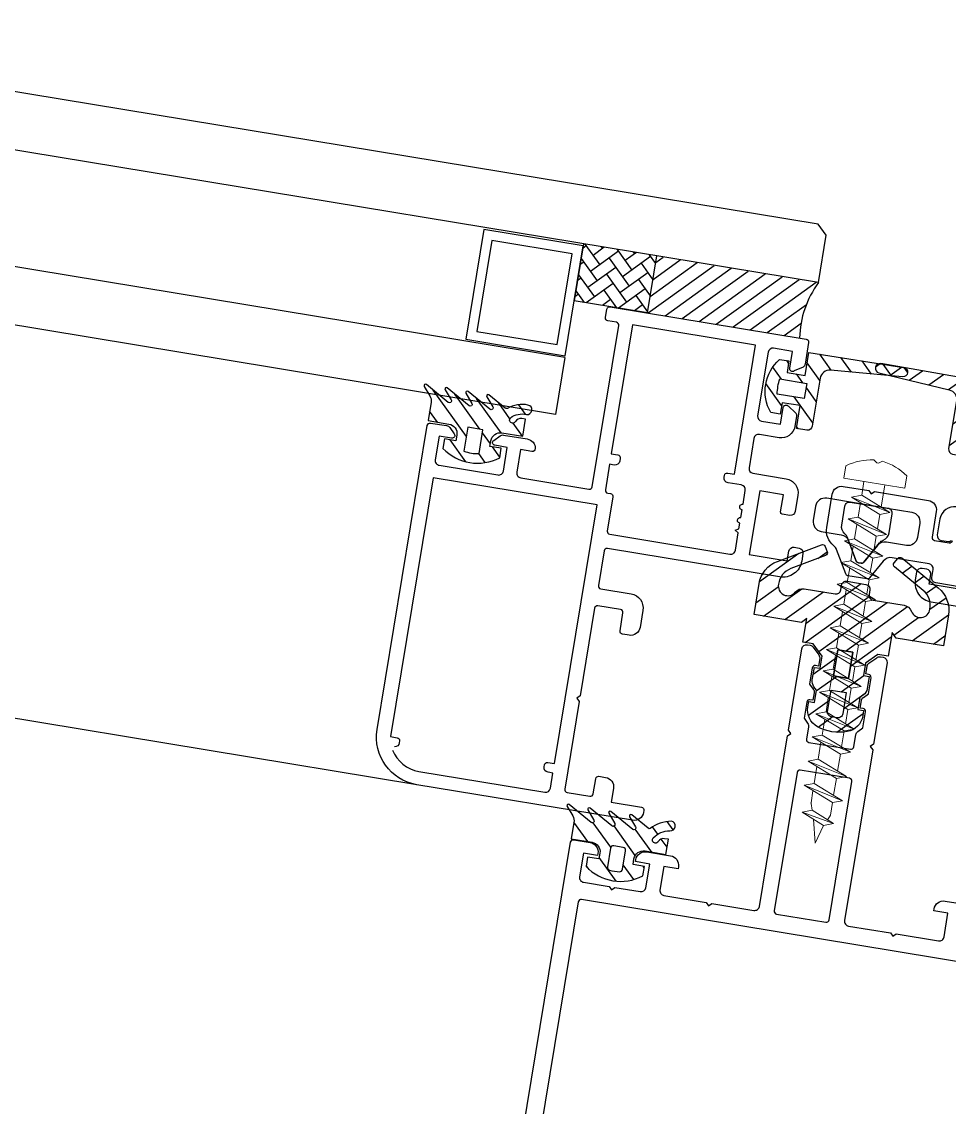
# Model space of a CAD drawing. Header units: millimetres. Extents: x 62878 to 70819, y -67946 to -61850.
# Drawn here: x 66840.58 to 66850.25, y -61939.32 to -61928.02 of the extents above; entities that cross this region are included whole.
import ezdxf

# ---------------------------------------------------------------- set-up
doc = ezdxf.new("R2010")
doc.units = ezdxf.units.MM
doc.linetypes.add('HIDDEN', pattern=[0.375, 0.25, -0.125])
doc.layers.add('BA DÖŞ.-yeni', color=11, linetype='Continuous', lineweight=30)
doc.layers.add('DOGRAMA', color=171, linetype='Continuous', lineweight=0)
pattern_1 = [(215.6353916483434, (66955.9812146888, -61962.69737362897), (0.09249173653843079, -0.1290226382155686), [])]
pattern_2 = [(305.6353916483433, (66738.97886772337, -61926.91057013368), (-0.1290226382155686, -0.09249173653843079), [])]

# ---------------------------------------------------------------- blocks, each defined once
blk = doc.blocks.new('a2we')
at = {"lineweight": 5, "ltscale": 0.5}
for p, q in [((-196.0144480926461, -415.2868589025547), (-196.5925912144022, -417.2488821181558)), ((-196.0144480926461, -415.2868589025547), (-195.4639709594615, -417.7110762494052)), ((-197.5747968978259, -417.6063757508618), (-196.5747276986959, -417.2423803302317)), ((-194.1582851917165, -418.2620245979042), (-197.5747968978259, -417.6063757508618)), ((-195.1583543907882, -418.6260200186506), (-197.5747968978259, -417.6063757508618)), ((-196.8896500078097, -417.895480952812), (-197.0961171580722, -418.3448917148726)), ((-196.5747276986959, -417.2423803302317), (-194.1582851917165, -418.2620245979042)), ((-194.1582851917165, -418.2620245979042), (-195.1583543907882, -418.6260200186506)), ((-197.1143788935161, -419.7428166739272), (-197.1143788935161, -418.4283854465556)), ((-195.1583543907882, -418.6260200186506), (-194.9264251741961, -419.2953524503964)), ((-194.9154016761394, -420.634479622855), (-194.9154016761394, -419.3608343693425)), ((-198.1144480926461, -420.1068120946153), (-197.1143788935161, -419.7428166739268)), ((-194.9154016761721, -421.4039929561312), (-198.1144480926461, -420.1068120946153)), ((-193.9153324771005, -421.0399975355008), (-198.1144480926461, -420.1068120946153)), ((-197.1143788935161, -419.7428166739268), (-193.9153324771005, -421.0399975355008)), ((-197.1143788935161, -419.7428166739268), (-193.9153324771005, -421.0399975355008)), ((-197.1143788935161, -422.2969096404012), (-197.1143788935162, -420.512330007273)), ((-193.9153324771005, -421.0399975355008), (-194.9154016761721, -421.4039929561312)), ((-194.9154016761721, -423.1885725893157), (-194.9154016761721, -421.4039929561312)), ((-198.1144480926461, -422.6609050610894), (-197.1143788935161, -422.2969096404012)), ((-194.9154016761721, -423.9580859226053), (-198.1144480926461, -422.6609050610894)), ((-193.9153324771005, -423.594090501975), (-198.1144480926461, -422.6609050610894)), ((-197.1143788935161, -422.2969096404012), (-193.9153324771005, -423.594090501975)), ((-197.1143788935161, -422.2969096404012), (-193.9153324771005, -423.594090501975)), ((-197.1143788935161, -424.8510026068752), (-197.1143788935162, -423.0664229737469)), ((-193.9153324771005, -423.594090501975), (-194.9154016761721, -423.9580859226053)), ((-194.9154016761721, -425.7426655557898), (-194.9154016761721, -423.9580859226053)), ((-198.1144480926461, -425.2149980275636), (-197.1143788935161, -424.8510026068752)), ((-197.1143788935161, -424.8510026068752), (-193.9153324771005, -426.1481834684492)), ((-197.1143788935161, -424.8510026068752), (-193.9153324771005, -426.1481834684492)), ((-194.9154016761721, -426.5121788890793), (-198.1144480926461, -425.2149980275636)), ((-193.9153324771005, -426.1481834684492), (-198.1144480926461, -425.2149980275636)), ((-197.1143788935161, -427.3050955733496), (-197.1143788935162, -425.6205159402211)), ((-193.9153324771005, -426.1481834684492), (-194.9154016761721, -426.5121788890793)), ((-198.1144480926461, -427.669090994038), (-197.1143788935161, -427.3050955733496)), ((-197.1143788935161, -427.3050955733496), (-193.9153324771005, -428.6022764349236)), ((-197.1143788935161, -427.3050955733496), (-193.9153324771005, -428.6022764349236)), ((-194.9154016761721, -428.1967585222638), (-194.9154016761721, -426.5121788890793)), ((-194.9154016761721, -428.9662718555534), (-198.1144480926461, -427.669090994038)), ((-193.9153324771005, -428.6022764349236), (-198.1144480926461, -427.669090994038)), ((-197.1143788935161, -429.5591885398237), (-197.1143788935161, -428.0237477951896)), ((-198.1144480926461, -429.9231839605702), (-197.1143788935161, -429.5591885398237)), ((-197.1143788935161, -429.5591885398237), (-193.9153324771005, -430.8563694013976)), ((-197.1143788935161, -429.5591885398237), (-193.9153324771005, -430.8563694013976)), ((-193.9153324771005, -428.6022764349236), (-194.9154016761721, -428.9662718555534)), ((-194.9154016761721, -430.450851488738), (-194.9154016761721, -428.9662718555534)), ((-194.9154016761721, -431.2203648220857), (-198.1144480926461, -429.9231839605702)), ((-193.9153324771005, -430.8563694013976), (-198.1144480926461, -429.9231839605702)), ((-197.1143788935161, -431.8132815063559), (-197.1143788935161, -430.2778407616635)), ((-198.1144480926461, -432.177276926986), (-197.1143788935161, -431.8132815063559)), ((-197.1143788935161, -431.8132815063559), (-193.9153324771005, -433.1104623678716)), ((-197.1143788935161, -431.8132815063559), (-193.9153324771005, -433.1104623678716)), ((-193.9153324771005, -430.8563694013976), (-194.9154016761721, -431.2203648220857)), ((-194.9154016761721, -432.7049444552304), (-194.9154016761721, -431.2203648220857)), ((-194.9154016761721, -433.4744577885599), (-198.1144480926461, -432.177276926986)), ((-193.9153324771005, -433.1104623678716), (-198.1144480926461, -432.177276926986)), ((-197.1143788935161, -434.0673744728301), (-197.1143788935161, -432.5319337281958)), ((-198.1144480926461, -434.4313698935184), (-197.1143788935161, -434.0673744728301)), ((-197.1143788935161, -434.0673744728301), (-193.9153324771005, -435.364555334404)), ((-197.1143788935161, -434.0673744728301), (-193.9153324771005, -435.364555334404)), ((-193.9153324771005, -433.1104623678716), (-194.9154016761721, -433.4744577885599)), ((-194.9154016761721, -434.9590374217446), (-194.9154016761721, -433.4744577885599)), ((-194.9154016761721, -435.7285507550341), (-198.1144480926461, -434.4313698935184)), ((-193.9153324771005, -435.364555334404), (-198.1144480926461, -434.4313698935184)), ((-197.1143788935161, -436.3642339800811), (-197.1143788935161, -434.7860266946118)), ((-198.1144480926461, -436.7282294008277), (-197.1143788935161, -436.3642339800811)), ((-197.1143788935161, -436.3642339800811), (-193.9153324771005, -437.6614148416551)), ((-197.1143788935161, -436.3642339800811), (-193.9153324771005, -437.6614148416551)), ((-193.9153324771005, -435.364555334404), (-194.9154016761721, -435.7285507550341)), ((-194.9154016761721, -437.2558969289955), (-194.9154016761721, -435.7285507550341)), ((-194.9154016761721, -438.0254102623434), (-198.1144480926461, -436.7282294008277)), ((-193.9153324771005, -437.6614148416551), (-198.1144480926461, -436.7282294008277)), ((-197.1143788935161, -438.6610934873901), (-197.1143788935161, -437.1337473134849)), ((-198.1144480926461, -439.0250889080787), (-197.1143788935161, -438.6610934873901)), ((-197.1143788935161, -438.6610934873901), (-193.9153324771005, -439.9582743489061)), ((-197.1143788935161, -438.6610934873901), (-193.9153324771005, -439.9582743489061)), ((-193.9153324771005, -437.6614148416551), (-194.9154016761721, -438.0254102623434)), ((-194.9154016761721, -439.5527564362646), (-194.9154016761721, -438.0254102623434)), ((-194.9154016761721, -440.3222697695944), (-198.1144480926461, -439.0250889080787)), ((-193.9153324771005, -439.9582743489061), (-198.1144480926461, -439.0250889080787)), ((-197.1143788935161, -440.9579529946993), (-197.1143788935161, -439.430606820736)), ((-193.9153324771005, -439.9582743489061), (-194.9154016761721, -440.3222697695944)), ((-194.9154016761721, -441.849615943574), (-194.9154016761721, -440.3222697695944)), ((-198.1144480926461, -441.3219484153295), (-197.1143788935161, -440.9579529946993)), ((-194.9154016761721, -442.6191292769035), (-198.1144480926461, -441.3219484153295)), ((-193.9153324771005, -442.2551338562151), (-198.1144480926461, -441.3219484153295)), ((-197.1143788935161, -440.9579529946993), (-193.9153324771005, -442.2551338562151)), ((-197.1143788935161, -443.2537258831643), (-197.1143788935161, -441.7274663280053)), ((-193.9153324771005, -442.2551338562151), (-194.9154016761721, -442.6191292769035)), ((-194.9154016761721, -444.1453888320787), (-194.9154016761721, -442.6191292769035)), ((-198.1144480926461, -443.6177213039109), (-197.1143788935161, -443.2537258831643)), ((-194.9154016761721, -444.9149021654266), (-198.1144480926461, -443.6177213039109)), ((-193.9153324771005, -444.5509067447383), (-198.1144480926461, -443.6177213039109)), ((-197.1143788935161, -443.2537258831643), (-193.9153324771005, -444.5509067447383)), ((-197.1143788935161, -445.5538642814245), (-197.1143788935161, -444.0232392165685)), ((-193.9153324771005, -444.5509067447383), (-194.9154016761721, -444.9149021654266)), ((-194.9154016761721, -446.4455272302989), (-194.9154016761721, -444.9149021654266)), ((-198.1144480926461, -445.9178597020545), (-197.1143788935161, -445.5538642814245)), ((-193.9153324771005, -446.8510451429402), (-198.1144480926461, -445.9178597020545)), ((-194.9154016761721, -447.2150405636282), (-198.1144480926461, -445.9178597020545)), ((-197.1143788935161, -445.5538642814245), (-193.9153324771005, -446.8510451429402)), ((-197.1143788935161, -445.5538642814245), (-193.9153324771005, -446.8510451429402)), ((-197.1143788935161, -447.8540026795677), (-197.1143788935161, -446.3233776147298)), ((-193.9153324771005, -446.8510451429402), (-194.9154016761721, -447.2150405636282)), ((-194.9154016761721, -448.7456656284821), (-194.9154016761721, -447.2150405636282)), ((-197.1143788935161, -447.8540026795677), (-198.1144480926461, -448.2179981003141)), ((-194.9154016761721, -449.5151789618299), (-198.1144480926461, -448.2179981003141)), ((-198.1144480926461, -448.2179981003141), (-193.9153324771005, -449.1511835411412)), ((-193.9153324771005, -449.1511835411412), (-197.1143788935161, -447.8540026795677)), ((-197.1143788935161, -450.1541410778275), (-197.1143788935161, -448.6235160129718)), ((-193.9153324770423, -449.1511835411412), (-194.9154016761721, -449.5151789618299)), ((-194.9154016761723, -451.0458040266858), (-194.9154016761721, -449.5151789618299)), ((-198.1144480926461, -450.5181364984577), (-197.1143788935161, -450.1541410778275)), ((-194.9154016761721, -451.8153173600317), (-198.1144480926461, -450.5181364984577)), ((-193.9153324770423, -451.4513219393434), (-198.1144480926461, -450.5181364984577)), ((-197.1143788935161, -450.1541410778275), (-193.9153324770423, -451.4513219393434)), ((-197.1143788935161, -453.2868589025547), (-197.1143788935162, -450.9236544111328)), ((-193.9153324770423, -451.4513219393434), (-194.9154016761721, -451.8153173600317)), ((-194.9154016761721, -453.2868589025547), (-194.9154016761721, -451.8153173600317)), ((-192.7980524524961, -453.2868589025547), (-199.230843732796, -453.2868589025547)), ((-199.230843732796, -454.5827171301502), (-199.230843732796, -453.2868589025547)), ((-192.7980524524961, -454.5827171301502), (-192.7980524524961, -453.2868589025547))]:
    blk.add_line(p, q, dxfattribs=at)
blk.add_lwpolyline([(-196.4690204826777, -455.6637351848848), (-196.1125089353335, -455.3998333582319), (-195.9163872499585, -455.3998333582319), (-195.5598757026143, -455.6637351848848)], dxfattribs=at)
for centre, radius, start, end in [((-196.9143788935627, -418.4283854465556), 0.2, 155.3251238657465, 180), ((-195.115401676151, -419.3608343693425), 0.2, 0, 19.11162363728389), ((-195.6603624057317, -449.5292358589606), 6.187568978619671, 234.757305859688, 262.4904896380407), ((-196.3685337795604, -449.5292358589606), 6.187568978619673, 277.5095103619591, 305.2426941403116)]:
    blk.add_arc(centre, radius, start, end, dxfattribs=at)

msp = doc.modelspace()

# ---------------------------------------------------------------- hatches: boundary and pattern name
at = {"layer": 'DOGRAMA', "lineweight": -2}
h = msp.add_hatch(dxfattribs=at)
h.set_pattern_fill('AR-HBONE', color=256, scale=0.03, angle=679.5516175283433, style=0)
h.set_pattern_definition([(305.6353916483433, (66836.44363372462, -61965.59266324552), (-0.02761390992917502, -0.1674439368219208), [0.3599999999999999, -0.12]), (215.6353916483434, (66836.51354873803, -61965.69019216891), (-0.02761390992917502, -0.1674439368219208), [0.3599999999999998, -0.12])])
h.paths.add_polyline_path([(66846.59029009793, -61930.96329569063), (66846.34362188293, -61930.92261655949), (66846.44125179775, -61930.33061284348), (66847.20442138286, -61930.45647046833), (66847.10679146802, -61931.04847418428)])
h = msp.add_hatch(dxfattribs=at)
h.set_pattern_fill('ANSI31', color=256, scale=0.03999999999999999, angle=679.5516175283433, style=0)
h.set_pattern_definition([(215.6353916483434, (66976.010673746, -61966.00051908073), (0.07399338923074462, -0.1032181105724549), [])])
h.paths.add_polyline_path([(66847.38410309036, -61931.06633540674, -0.4142135623420975), (66847.40676188958, -61931.0979436148), (66848.69190328967, -61931.30988188824, -0.1532309010706403), (66848.88820049046, -61930.73414982478), (66847.47725830076, -61930.50146519445)])
h.paths.add_polyline_path([(66847.10679146802, -61931.04847418428), (66847.35249488227, -61931.08899420596, -0.4142135623575963), (66847.38410309036, -61931.06633540674), (66847.47725830076, -61930.50146519445), (66847.20442138286, -61930.45647046833)])
h = msp.add_hatch(dxfattribs=at)
h.set_pattern_fill('ANSI31', color=256, scale=0.05, angle=679.5516175283433, style=0)
h.set_pattern_definition(pattern_2)
edge = h.paths.add_edge_path(flags=16)
edge.add_arc((66849.12606126786, -61931.92370710024), 0.6682513992844868, 163.7597124313742, 177.5110708617764, ccw=False)
edge.add_line((66848.48447492006, -61931.73681972518), (66848.76586819993, -61931.78322551826))
edge.add_line((66848.76586819993, -61931.78322551826), (66848.73983355594, -61931.94109317583))
edge.add_line((66848.73983355594, -61931.94109317583), (66848.4584402761, -61931.89468738278))
edge = h.paths.add_edge_path()
edge.add_line((66848.76669809682, -61932.269845813), (66848.65816408224, -61932.2519469953))
edge.add_line((66848.65816408224, -61932.2519469953), (66848.69721604814, -61932.01514550889))
edge.add_line((66848.69721604814, -61932.01514550889), (66848.50974820473, -61931.98422936919))
edge.add_line((66848.50974820473, -61931.98422936919), (66848.49022222181, -61932.10263011236))
edge.add_line((66848.49022222181, -61932.10263011236), (66848.39155493584, -61932.08635845991))
edge.add_arc((66848.77455768084, -61931.86573911057), 0.4419999999802172, 131.3277435333191, 209.943039766555, ccw=False)
edge.add_line((66848.48267618965, -61931.53382165835), (66848.58134347564, -61931.55009331084))
edge.add_line((66848.58134347564, -61931.55009331084), (66848.56181749271, -61931.66849405403))
edge.add_line((66848.56181749271, -61931.66849405403), (66848.74928533612, -61931.6994101937))
edge.add_line((66848.74928533612, -61931.6994101937), (66848.78833730206, -61931.46260870733))
edge.add_line((66848.78833730206, -61931.46260870733), (66849.77593033647, -61931.61634783332))
edge.add_arc((66849.76779451025, -61931.6656814763), 0.04999999998664997, -92.65477154102132, 80.63539165834919, ccw=False)
edge.add_line((66849.7654786139, -61931.71562781374), (66849.0152659693, -61931.64612178196))
edge.add_arc((66849.00517791414, -61931.74561163646), 0.1000000000300632, 84.2101212040043, 170.6353916377397)
edge.add_line((66848.90651062812, -61931.72933998397), (66848.82416756608, -61932.22864799625))
edge.add_arc((66848.77483392307, -61932.22051217), 0.05000000001292262, 260.6353916295132, 350.6353916295132, ccw=False)
h = msp.add_hatch(dxfattribs=at)
h.set_pattern_fill('ANSI31', color=256, scale=0.05, angle=679.5516175283433, style=0)
h.set_pattern_definition(pattern_1)
edge = h.paths.add_edge_path(flags=16)
edge.add_arc((66850.05698435009, -61932.07722968613), 0.6682513991296954, 343.7597124502437, 357.5110708805554)
edge.add_line((66850.7246053417, -61932.10624940337), (66850.44321206186, -61932.05984361026))
edge.add_line((66850.44321206186, -61932.05984361026), (66850.41717741793, -61932.21771126788))
edge.add_line((66850.41717741793, -61932.21771126788), (66850.6985706978, -61932.26411706094))
edge = h.paths.add_edge_path()
edge.add_line((66850.2861743012, -61932.52042926107), (66850.3947083158, -61932.53832807878))
edge.add_line((66850.3947083158, -61932.53832807878), (66850.43376028171, -61932.30152659239))
edge.add_line((66850.43376028171, -61932.30152659239), (66850.62122812514, -61932.33244273212))
edge.add_line((66850.62122812514, -61932.33244273212), (66850.60170214213, -61932.45084347528))
edge.add_line((66850.60170214213, -61932.45084347528), (66850.70036942812, -61932.46711512776))
edge.add_arc((66850.40848793693, -61932.13519767551), 0.4420000000017804, 311.3277435314506, 389.9430397638546)
edge.add_line((66850.79149068196, -61931.91457832618), (66850.692823396, -61931.89830667371))
edge.add_line((66850.692823396, -61931.89830667371), (66850.67329741304, -61932.01670741689))
edge.add_line((66850.67329741304, -61932.01670741689), (66850.48582956959, -61931.98579127721))
edge.add_line((66850.48582956959, -61931.98579127721), (66850.52488153556, -61931.74898979084))
edge.add_line((66850.52488153556, -61931.74898979084), (66849.54021983384, -61931.57747578625))
edge.add_arc((66849.53208400762, -61931.62680942925), 0.05000000000100795, 80.63539166106258, 253.925554840868)
edge.add_line((66849.51823970248, -61931.67485456653), (66850.25104419157, -61931.84991935846))
edge.add_arc((66850.22865226044, -61931.94738012711), 0.1000000000279037, -9.364608354033805, 77.06066208093108, ccw=False)
edge.add_line((66850.32731954646, -61931.96365177959), (66850.24497648442, -61932.46295979184))
edge.add_arc((66850.29431012743, -61932.47109561806), 0.05000000000818695, 170.6353916624193, 260.6353916624192)
h = msp.add_hatch(dxfattribs=at)
h.set_pattern_fill('ANSI31', color=256, scale=0.05, angle=679.5516175283433, style=0)
h.set_pattern_definition(pattern_2)
edge = h.paths.add_edge_path(flags=16)
edge.add_arc((66845.33624345188, -61932.11458497206), 0.3999999999895654, 249.098432611688, 272.1723506773781)
edge.add_line((66845.35140568732, -61932.51429750201), (66845.39239696719, -61932.2657364944))
edge.add_line((66845.39239696719, -61932.2657364944), (66845.23452930959, -61932.23970185046))
edge.add_line((66845.23452930959, -61932.23970185046), (66845.19353802974, -61932.48826285805))
edge = h.paths.add_edge_path()
edge.add_arc((66845.33624345186, -61932.11458497205), 0.5000000000022307, 223.7654940022258, 297.505289294243)
edge.add_line((66845.56715869997, -61932.55806907345), (66845.58343035245, -61932.45940178743))
edge.add_line((66845.58343035245, -61932.45940178743), (66845.46502960924, -61932.43987580447))
edge.add_line((66845.46502960924, -61932.43987580447), (66845.47479260073, -61932.3806754329))
edge.add_arc((66845.57345988673, -61932.39694708536), 0.1000000000043837, 80.63539165283612, 170.6353916528361, ccw=False)
edge.add_line((66845.58973153919, -61932.29827979936), (66845.80679956834, -61932.33407743477))
edge.add_line((66845.80679956834, -61932.33407743477), (66845.83608854283, -61932.15647632001))
edge.add_line((66845.83608854283, -61932.15647632001), (66845.79713529578, -61932.15005237014))
edge.add_arc((66845.78655872168, -61932.21418610604), 0.06499999999937833, 80.63539165168146, 149.0447271664119)
edge.add_arc((66845.7027832848, -61932.16393771252), 0.03268943073189027, 135.2051125155727, 329.04472715932246, ccw=False)
edge.add_arc((66845.79825389897, -61932.30097470377), 0.1992591643068443, 76.28570601529441, 126.5516131746808, ccw=False)
edge.add_arc((66845.85232719437, -61932.05783725127), 0.05002797726966162, 262.1499967446106, 439.6632330183924)
edge.add_arc((66845.8034599004, -61932.32675026676), 0.3233450411830518, 79.6947443837886, 119.0210545385742)
edge.add_arc((66845.63689258242, -61932.02651511577), 0.02000000000313658, 230.6353916204589, 299.0210545041133, ccw=False)
edge.add_line((66845.62420752093, -61932.04197762576), (66845.45409027676, -61931.90241763832))
edge.add_arc((66845.44457648066, -61931.91401452081), 0.01499999998739131, 50.63539164139846, 210.6353916526606)
edge.add_line((66845.43167006926, -61931.9216581158), (66845.4944105418, -61932.02759705573))
edge.add_arc((66845.47720199326, -61932.03778851571), 0.01999999998744671, -129.36460837954098, 30.635391651557825, ccw=False)
edge.add_line((66845.46451693177, -61932.0532510257), (66845.23702224751, -61931.86662000288))
edge.add_arc((66845.22750845144, -61931.87821688536), 0.01499999996330689, 50.63539170971838, 210.6353917332221)
edge.add_line((66845.21460204007, -61931.88586048035), (66845.27734251259, -61931.99179942027))
edge.add_arc((66845.26013396405, -61932.00199088027), 0.01999999999486197, -129.36460832087, 30.635391687427386, ccw=False)
edge.add_line((66845.24744890258, -61932.01745339028), (66845.01995421837, -61931.83082236744))
edge.add_arc((66845.01044042225, -61931.84241924992), 0.01499999999662091, 50.63539159842487, 210.6353916526606)
edge.add_line((66844.99753401085, -61931.85006284491), (66845.0602744834, -61931.95600178483))
edge.add_arc((66845.04306593485, -61931.96619324482), 0.02000000000367521, -129.36460836632068, 30.635391648249424, ccw=False)
edge.add_line((66845.03038087336, -61931.98165575482), (66844.8028861892, -61931.795024732))
edge.add_arc((66844.79337239306, -61931.8066216145), 0.01500000002272619, 50.635391608333, 210.6353916199252)
edge.add_line((66844.78046598163, -61931.8142652095), (66844.83900456867, -61931.91310915504))
edge.add_arc((66844.75296182591, -61931.96406645501), 0.1000000000058552, -9.36460834716388, 30.635391652498072, ccw=False)
edge.add_line((66844.85162911192, -61931.98033810747), (66844.8201267084, -61932.17136091007))
edge.add_line((66844.8201267084, -61932.17136091007), (66845.03719473761, -61932.20715854551))
edge.add_arc((66845.02092308513, -61932.3058258315), 0.0999999999923936, -9.364608356747112, 80.63539164325289, ccw=False)
edge.add_line((66845.11959037112, -61932.32209748398), (66845.10982737964, -61932.38129785557))
edge.add_line((66845.10982737964, -61932.38129785557), (66844.99142663642, -61932.3617718726))
edge.add_line((66844.99142663642, -61932.3617718726), (66844.97515498399, -61932.46043915862))
h = msp.add_hatch(dxfattribs=at)
h.set_pattern_fill('ANSI31', color=256, scale=0.05, angle=679.5516175283433, style=0)
h.set_pattern_definition(pattern_1)
edge = h.paths.add_edge_path(flags=16)
edge.add_arc((66849.09148070673, -61935.21697004799), 0.04999999999974856, 260.63539161170354, 350.63539161857335, ccw=False)
edge.add_line((66849.08334488046, -61935.26630369099), (66849.0241445089, -61935.2565406995))
edge.add_arc((66849.03228033512, -61935.2072070565), 0.04999999999146112, 170.6353916569926, 260.635391676159, ccw=False)
edge.add_line((66848.98294669214, -61935.19907123028), (66849.01955791019, -61934.97706983679))
edge.add_line((66849.01955791019, -61934.97706983679), (66849.17742556785, -61935.00310448074))
edge.add_line((66849.17742556785, -61935.00310448074), (66849.14081434972, -61935.22510587425))
h.paths.add_polyline_path([(66849.20183304645, -61934.85510355174), (66849.04396538888, -61934.8290689078), (66849.08871243318, -61934.55773387133), (66849.24658009078, -61934.58376851525)], flags=16)
edge = h.paths.add_edge_path()
edge.add_arc((66848.97530845765, -61935.18393102649), 0.2000000000049965, 170.6353916569494, 241.20161053880122, ccw=False)
edge.add_line((66848.77797388565, -61935.15138772158), (66848.78713554828, -61935.09583365989))
edge.add_line((66848.78713554828, -61935.09583365989), (66848.84633591986, -61935.10559665138))
edge.add_line((66848.84633591986, -61935.10559665138), (66848.86720989068, -61934.97902204258))
edge.add_line((66848.86720989068, -61934.97902204258), (66848.84190563287, -61934.94372351516))
edge.add_arc((66848.92317973569, -61934.88546100393), 0.1000000000199344, 170.6353916541927, 215.6353916570384, ccw=False)
edge.add_line((66848.82451244968, -61934.86918935146), (66848.84571349717, -61934.74063143031))
edge.add_line((66848.84571349717, -61934.74063143031), (66848.90491386878, -61934.75039442178))
edge.add_line((66848.90491386878, -61934.75039442178), (66848.92578783957, -61934.62381981299))
edge.add_line((66848.92578783957, -61934.62381981299), (66848.83373895711, -61934.49541494026))
edge.add_line((66848.83373895711, -61934.49541494026), (66848.72689780549, -61934.47779529996))
edge.add_line((66848.72689780549, -61934.47779529996), (66848.76757693669, -61934.23112708499))
edge.add_line((66848.76757693669, -61934.23112708499), (66848.71010746749, -61934.27232490174))
edge.add_line((66848.71010746749, -61934.27232490174), (66848.21677103746, -61934.19096663936))
edge.add_line((66848.21677103746, -61934.19096663936), (66848.26994555531, -61933.86852948273))
edge.add_arc((66848.56594741327, -61933.91734444017), 0.2999999999783647, 110.6353916420085, 170.6353916418818, ccw=False)
edge.add_line((66848.46022147752, -61933.6365918329), (66848.91998392573, -61933.46345429536))
edge.add_arc((66848.93055651932, -61933.49152955607), 0.02999999998846927, 20.635391680227713, 110.6353916721205, ccw=False)
edge.add_line((66848.95863178004, -61933.48095696248), (66848.97977696717, -61933.53710748395))
edge.add_arc((66848.95170170645, -61933.54768007755), 0.0300000000004068, -69.36460830676782, 20.63539169323218, ccw=False)
edge.add_line((66848.96227430005, -61933.57575533827), (66848.59976740784, -61933.71226833729))
edge.add_arc((66848.67025136505, -61933.89943674218), 0.2000000000331666, 110.6353916513401, 172.5549889947349)
edge.add_arc((66848.56972326335, -61933.89444861679), 0.09999999999162107, 167.9205440573516, 320.6353916488871)
edge.add_arc((66848.72434836328, -61934.02129923158), 0.1000000000043069, 80.63539165283612, 140.6353916541753, ccw=False)
edge.add_line((66848.74062001574, -61933.92263194558), (66849.06305969332, -61933.97580687913))
edge.add_arc((66849.07119551954, -61933.92647323612), 0.05000000000818695, 260.6353916624192, 350.6353916624192)
edge.add_line((66849.12052916255, -61933.93460906234), (66849.12866256999, -61933.88529008647))
edge.add_arc((66849.177996213, -61933.89342591269), 0.05000000000700303, 80.63539167751571, 170.6353916706458, ccw=False)
edge.add_line((66849.1861320392, -61933.84409226969), (66849.38346661121, -61933.87663557465))
edge.add_arc((66849.37533078498, -61933.92596921766), 0.05000000000818695, -9.364608337580819, 80.63539166241918, ccw=False)
edge.add_line((66849.42466442799, -61933.93410504388), (66849.41653102057, -61933.98342401978))
edge.add_arc((66849.46586466358, -61933.99155984601), 0.05000000000818695, 170.6353916624193, 260.6353916432529)
edge.add_line((66849.45772883734, -61934.040893489), (66849.78016851493, -61934.09406842256))
edge.add_arc((66849.76389686245, -61934.19273570856), 0.0999999999995726, 20.635391641839817, 80.6353916439312, ccw=False)
edge.add_arc((66849.95106526732, -61934.12225175137), 0.1000000000038054, 200.6353916496424, 353.3502392461066)
edge.add_arc((66849.854258797, -61934.0946965718), 0.1999999999900734, 348.7157943020067, 410.6353916456641)
edge.add_line((66849.9811094118, -61933.94007147189), (66849.6816322406, -61933.69438779373))
edge.add_arc((66849.70065983282, -61933.67119402872), 0.03000000001776359, 140.6353916727934, 230.6353916727934, ccw=False)
edge.add_line((66849.6774660678, -61933.6521664365), (66849.71552125225, -61933.60577890657))
edge.add_arc((66849.73871501723, -61933.62480649876), 0.02999999997680348, 50.6353916805125, 140.6353916805125, ccw=False)
edge.add_line((66849.75774260942, -61933.60161273378), (66850.13756533942, -61933.9132099249))
edge.add_arc((66849.94728941722, -61934.14514757476), 0.2999999999883989, -9.364608353552683, 50.635391646738526, ccw=False)
edge.add_line((66850.2432912752, -61934.19396253218), (66850.19011675741, -61934.5163996888))
edge.add_line((66850.19011675741, -61934.5163996888), (66849.69678032747, -61934.43504142646))
edge.add_line((66849.69678032747, -61934.43504142646), (66849.65558251065, -61934.37757195723))
edge.add_line((66849.65558251065, -61934.37757195723), (66849.6149033795, -61934.62424017221))
edge.add_line((66849.6149033795, -61934.62424017221), (66849.50806222789, -61934.60662053192))
edge.add_line((66849.50806222789, -61934.60662053192), (66849.37965735511, -61934.69866941436))
edge.add_line((66849.37965735511, -61934.69866941436), (66849.35878338435, -61934.82524402316))
edge.add_line((66849.35878338435, -61934.82524402316), (66849.41798375596, -61934.83500701464))
edge.add_line((66849.41798375596, -61934.83500701464), (66849.39678270847, -61934.9635649358))
edge.add_arc((66849.29811542245, -61934.94729328335), 0.1000000000163739, 305.63539165703844, 350.63539166241924, ccw=False)
edge.add_line((66849.35637793368, -61935.02856738617), (66849.32107940625, -61935.05387164395))
edge.add_line((66849.32107940625, -61935.05387164395), (66849.30020543549, -61935.18044625274))
edge.add_line((66849.30020543549, -61935.18044625274), (66849.35940580702, -61935.19020924422))
edge.add_line((66849.35940580702, -61935.19020924422), (66849.35024414444, -61935.24576330589))
edge.add_arc((66849.15290957245, -61935.21322000096), 0.1999999999955934, 280.0691727639939, 350.6353916501011, ccw=False)
edge.add_arc((66849.10561616348, -61934.94688640666), 0.470499999980035, 241.201610528392, 280.0691727625541, ccw=False)
h = msp.add_hatch(dxfattribs=at)
h.set_pattern_fill('ANSI31', color=256, scale=0.05, angle=679.5516175283433, style=0)
h.set_pattern_definition([(305.6353916483345, (66738.97886772337, -61926.91057013368), (-0.1290226382155827, -0.09249173653841111), [])])
edge = h.paths.add_edge_path()
edge.add_arc((66846.24093077503, -61936.33892280533), 0.09999999999613025, -9.364608373200213, 30.63539162672771, ccw=False)
edge.add_line((66846.33959806102, -61936.35519445784), (66846.31143541331, -61936.52596580521))
edge.add_line((66846.31143541331, -61936.52596580521), (66846.52850344253, -61936.56176344064))
edge.add_arc((66846.51223179007, -61936.66043072664), 0.1000000000043837, -9.36460834716388, 80.63539165283612, ccw=False)
edge.add_line((66846.61089907607, -61936.6767023791), (66846.60113608459, -61936.73590275069))
edge.add_line((66846.60113608459, -61936.73590275069), (66846.48273534136, -61936.71637676773))
edge.add_line((66846.48273534136, -61936.71637676773), (66846.4664636889, -61936.81504405371))
edge.add_arc((66846.8275521568, -61936.46918986715), 0.500000000007707, 223.7654940004703, 297.5052892923788)
edge.add_line((66847.05846740489, -61936.91267396856), (66847.07473905734, -61936.81400668257))
edge.add_line((66847.07473905734, -61936.81400668257), (66846.95633831414, -61936.79448069959))
edge.add_line((66846.95633831414, -61936.79448069959), (66846.96610130565, -61936.73528032799))
edge.add_arc((66847.0647685916, -61936.75155198044), 0.09999999995775805, 80.63539165767088, 170.6353916611058, ccw=False)
edge.add_line((66847.08104024405, -61936.65288469447), (66847.29810827324, -61936.68868232991))
edge.add_line((66847.29810827324, -61936.68868232991), (66847.3240574919, -61936.53133267038))
edge.add_line((66847.3240574919, -61936.53133267038), (66847.2851042449, -61936.5249087205))
edge.add_arc((66847.27452767074, -61936.58904245643), 0.06500000004474463, 80.63539160627472, 149.0447271235091)
edge.add_arc((66847.19075223386, -61936.53879406286), 0.03268943071566847, 135.2051125247516, 329.0447271571396, ccw=False)
edge.add_arc((66847.34143904643, -61936.68466325031), 0.2424115900464001, 90.32608587204089, 135.8328582798163, ccw=False)
edge.add_arc((66847.34689225312, -61936.39269642003), 0.05002797726841636, 262.1499966939433, 439.6632329841063)
edge.add_arc((66847.35900879512, -61936.71524837332), 0.3717812402083547, 90.4838920709168, 127.1354125605198)
edge.add_arc((66847.12486153144, -61936.40137146616), 0.01999999997202177, 230.6353917171495, 299.0210546012398, ccw=False)
edge.add_line((66847.11217647, -61936.41683397615), (66846.94205922587, -61936.27727398867))
edge.add_arc((66846.93254542977, -61936.28887087115), 0.01499999998739131, 50.63539164139846, 210.6353916809848)
edge.add_line((66846.91963901838, -61936.29651446614), (66846.9823794909, -61936.40245340607))
edge.add_arc((66846.96517094233, -61936.41264486606), 0.02000000001248844, -129.36460837954098, 30.635391609071405, ccw=False)
edge.add_line((66846.95248588084, -61936.42810737605), (66846.72499119674, -61936.24147635321))
edge.add_arc((66846.7154774006, -61936.25307323571), 0.01500000001710096, 50.63539159070577, 210.6353915960121)
edge.add_line((66846.70257098918, -61936.2607168307), (66846.76531146168, -61936.36665577063))
edge.add_arc((66846.74810291314, -61936.37684723063), 0.01999999999115434, -129.36460836632068, 30.635391669492606, ccw=False)
edge.add_line((66846.73541785165, -61936.39230974062), (66846.50792316749, -61936.20567871777))
edge.add_arc((66846.49840937139, -61936.21727560027), 0.01499999999864177, 50.63539167665292, 210.635391728811)
edge.add_line((66846.48550296, -61936.22491919527), (66846.54824343254, -61936.3308581352))
edge.add_arc((66846.53103488398, -61936.34104959519), 0.01999999999996757, -129.36460837954098, 30.635391630314587, ccw=False)
edge.add_line((66846.5183498225, -61936.35651210518), (66846.29085513832, -61936.16988108236))
edge.add_arc((66846.2813413422, -61936.18147796485), 0.01500000000224614, 50.63539161605211, 210.6353916765736)
edge.add_line((66846.2684349308, -61936.18912155984), (66846.3269735178, -61936.2879655054))
edge = h.paths.add_edge_path(flags=16)
edge.add_line((66846.84683312225, -61936.84392743451), (66846.87882417635, -61936.64994157534))
edge.add_arc((66846.84922399058, -61936.64506007958), 0.02999999998238277, 350.6353916158888, 440.6353916478328)
edge.add_line((66846.85410548632, -61936.61545989379), (66846.7554382003, -61936.59918824134))
edge.add_arc((66846.75055670453, -61936.62878842712), 0.0299999999919296, 80.63539159072822, 170.635391602178)
edge.add_line((66846.72095651875, -61936.62390693136), (66846.68896546464, -61936.81789279057))
edge.add_arc((66846.71856565043, -61936.82277428629), 0.02999999999200508, 170.6353916752545, 252.868957498233)
edge.add_arc((66846.82755215671, -61936.46918986722), 0.3999999999429133, 252.8689574825568, 268.4018258188995)
edge.add_arc((66846.81723293645, -61936.83904593874), 0.03000000000587566, 268.4018257659242, 350.6353915975116)

# ---------------------------------------------------------------- linework, layer by layer
msp.add_lwpolyline([(68896.02066502631, -63031.43519410248), (69030.25944186504, -63071.18378898385), (69185.2789618937, -62547.65255934227), (68892.99857577804, -62461.10726346668, 1.044367817173394), (68063.1984222013, -62298.72991434322, 0.2043746373996395), (63106.96025407397, -62494.78258919505, 0.3539527355379972), (62932.93996584662, -62997.825353625), (63753.18486962488, -65779.59786478638), (64154.95366467919, -67142.15251756221), (65336.72250243354, -66792.62198400985), (65336.69978150922, -66829.11190277508), (65270.53542169294, -66829.0707046726, 0.6267890062731037), (65270.19918370779, -67369.07059999109), (65531.84452784718, -67369.23351688065, 0.9262424964682344), (66130.08755876668, -67369.60602071379), (66391.73290290477, -67369.76893760463, 0.6267427171847498), (66392.06914089088, -66829.76904228561), (66326.14716633759, -66829.72799510749), (66326.16988726193, -66793.2380763422), (67506.155742504, -67144.12829054108), (68467.02457055586, -63899.0863823687), (68625.20366853199, -63946.03714330423), (68896.02440533682, -63031.42256234252)], format="xyb")
at = {"layer": 'BA DÖŞ.-yeni', "linetype": 'HIDDEN', "ltscale": 150}
msp.add_arc((65815.0392658321, -68607.15258971277), 6697.93692342701, 70.74616030420842, 109.2968468472022, dxfattribs=at)
at = {"layer": 'DOGRAMA', "lineweight": -2}
for p, q in [((66848.8871631193, -61930.12587445634), (66799.56425959032, -61921.99181931313)), ((66848.88820049046, -61930.73414982478), (66799.47137519263, -61922.58460563312)), ((66846.24599196811, -61931.51462027544), (66799.28560639794, -61923.77017827307)), ((66846.14836205333, -61932.10662399144), (66799.1927220065, -61924.36296459394)), ((66844.70164900547, -61935.96260912587), (66798.56730041344, -61928.35439248421)), ((66848.96955875281, -61930.24081339482), (66848.8871631193, -61930.12587445634)), ((66848.88820049046, -61930.73414982478), (66848.96955875281, -61930.24081339482)), ((66846.44125179775, -61930.33061284348), (66846.34362188293, -61930.92261655949)), ((66847.10679146802, -61931.0484741843), (66847.20442138286, -61930.45647046833)), ((66847.10679146802, -61931.0484741843), (66847.20442138286, -61930.45647046833)), ((66847.10679146802, -61931.0484741843), (66846.34362188293, -61930.92261655949)), ((66846.24599196811, -61931.51462027544), (66846.14836205333, -61932.10662399144))]:
    msp.add_line(p, q, dxfattribs=at)
msp.add_lwpolyline([(68355.72808668052, -61957.86010398282, 0.2737364000647933), (68066.90955003549, -62277.7212358757, 0.2092949010110247), (68023.71017518625, -62283.85188166666, 0.1983676314706158), (63201.05260393125, -62451.10786955556)], format="xyb", dxfattribs=at)
for points in [[(66846.43799746728, -61930.35034630068), (66845.40199096431, -61930.17949394976), (66845.21323979564, -61931.32403446732), (66846.2492462986, -61931.49488681823)], [(66846.32305852877, -61930.43274193422), (66845.48438659785, -61930.2944328882), (66845.32817873417, -61931.24163883379), (66846.16685066509, -61931.37994787979)], [(66849.20183304645, -61934.85510355174), (66849.04396538888, -61934.8290689078), (66849.08871243318, -61934.55773387133), (66849.24658009078, -61934.58376851525)], [(66849.04396538888, -61934.8290689078), (66849.20183304645, -61934.85510355174), (66849.24658009078, -61934.58376851525), (66849.08871243318, -61934.55773387133)]]:
    msp.add_lwpolyline(points, close=True, dxfattribs=at)
at = {"layer": 'DOGRAMA', "lineweight": -2, "ltscale": 0.5}
for points in [[(66845.06543527776, -61932.3537068174), (66844.93548059536, -61932.33227542393), (66844.89480146414, -61932.5789436389, 0.4142135623730951), (66844.93599928095, -61932.63641310815), (66845.54773645414, -61932.73729735348, 0.4142135623730951), (66845.60520592335, -61932.69609953671), (66845.64588505452, -61932.44943132174), (66845.5159205054, -61932.42799830108, -0.6680969080520438), (66845.504043002, -61932.3771074049), (66845.56963865421, -61932.33008421685, -0.1989616347782854), (66845.60691120359, -61932.32138311578), (66845.85358928531, -61932.36206387414, -0.3728392455561729), (66845.9372954364, -61932.46274026777, -0.4568501953068724), (66845.90241999808, -61932.49173761815), (66845.78401925493, -61932.47221163522), (66845.74496728895, -61932.70901312158, 0.4142135623730951), (66845.7861651057, -61932.76648259083), (66846.49656956489, -61932.88363848864, 0.4142135623730951), (66846.53105124642, -61932.85891979857), (66846.80766933842, -61931.18157593663, 0.4142135623730951), (66846.78295064846, -61931.14709425507), (66846.694150091, -61931.13244976789, -0.4142135623730951), (66846.66943140095, -61931.09796808631), (66846.68407588819, -61931.00916752891, -0.4142135623730951), (66846.71855756972, -61930.98444883885), (66848.7609703898, -61931.32127204502, -0.4142135623730951), (66848.7856890799, -61931.35575372656), (66848.74837980792, -61931.58198794664, -0.1989616347783402), (66848.72817139424, -61931.61449290185), (66848.63634326716, -61931.65422040214, -0.6680475602943508), (66848.58926859463, -61931.62495049079), (66848.61816216793, -61931.44974699106), (66848.42082759592, -61931.4172036861, 0.4142135623730951), (66848.36335812666, -61931.45840150288), (66848.25433805512, -61932.11947231906, 0.4142135623730951), (66848.2955358719, -61932.17694178826), (66848.49287044391, -61932.20948509323), (66848.52176401723, -61932.03428159349, -0.6680475602943992), (66848.575744379, -61932.02167710861), (66848.64995193368, -61932.0887964124, -0.1991096956271691), (66848.65865466191, -61932.12605909507), (66848.64087137292, -61932.23389257195, -0.4142135623730951), (66848.47995685902, -61932.34924645885), (66848.27275555846, -61932.31507598866, 0.4142135623730951), (66848.21528608922, -61932.35627380545), (66848.16484396654, -61932.66214239202, 0.4142135623730951), (66848.2060417833, -61932.71961186125), (66848.55137728434, -61932.77656264491, -0.4142135623730951), (66848.67497073457, -61932.94897105262), (66848.64730892534, -61933.11670543881, -0.4142135623730951), (66848.58983945614, -61933.15790325557), (66848.51090562736, -61933.14488593359, -0.4142135623730951), (66848.49442650066, -61933.1218981459), (66848.52371547508, -61932.94429703111), (66848.27704726008, -61932.90361789992), (66848.16802718854, -61933.56468871607), (66848.56269633252, -61933.62977532599), (66848.578967985, -61933.53110803998, -0.4142135623730951), (66848.63643745417, -61933.48991022323), (66848.68577109723, -61933.49804604947, -0.4142135623730951), (66848.72696891398, -61933.55551551869), (66848.71395159201, -61933.63444934746, -0.4142135623730951), (66848.48407371511, -61933.79924061452), (66846.68832910992, -61933.50309653954, 0.4142135623730951), (66846.65384742842, -61933.52781522961), (66846.59445589688, -61933.88795082354, 0.4142135623730951), (66846.61917458696, -61933.92243250502), (66846.93490990213, -61933.97450179297, -0.4142135623730951), (66847.05850335243, -61934.14691020065), (66847.02921437801, -61934.32451131544, -0.4142135623730951), (66846.91427543951, -61934.40690694896), (66846.89454198233, -61934.40365261846), (66846.8452083393, -61934.39551679221, -0.4142135623730951), (66846.82048964928, -61934.36103511072), (66846.85140578897, -61934.17356726732, 0.4142135623730951), (66846.82668709886, -61934.13908558579), (66846.58988561248, -61934.10003361983, 0.4142135623730951), (66846.55540393098, -61934.12475230992), (66846.40489114562, -61935.03742470537), (66846.37040946409, -61935.06214339541), (66846.39512815417, -61935.09662507694), (66846.24461536875, -61936.00929747242, 0.4142135623730951), (66846.26933405877, -61936.04377915396), (66846.50613554518, -61936.0828311199, 0.4142135623730951), (66846.54061722677, -61936.05811242983), (66846.5666518707, -61935.90024477223, -0.4142135623730951), (66846.60113355223, -61935.87552608216), (66846.65046719523, -61935.88366190842), (66846.67020065241, -61935.8869162389, -0.4142135623730951), (66846.75259628595, -61936.00185517737), (66846.72900238985, -61936.14492274208), (66847.04473770506, -61936.19699202999, -0.4142135623730951), (66847.06945639514, -61936.23147371154), (66847.06620206466, -61936.25120716869, -0.4142135623730951), (66846.95126312616, -61936.33360280223), (66844.70164900547, -61935.96260912587, -0.4142135623730951), (66844.28967083781, -61935.38791443355), (66844.81199088217, -61932.22069455306, -0.4142135623730951), (66844.84647256369, -61932.19597586301), (66845.01350641219, -61932.2235221435, -0.1991096956269791), (66845.04600150068, -61932.24372893004), (66845.09302468873, -61932.30932458222, -0.6680969080520953)], [(66849.30536639097, -61933.65225584213), (66849.33227999808, -61933.65669428247, 0.2679491924311364), (66849.36035525888, -61933.64612168887), (66849.52548835016, -61933.44483200037, -0.1221599187188834), (66849.56408726214, -61933.4160550614, 0.2579611168298657), (66849.6240409101, -61933.34012446753), (66849.65661549792, -61933.14260020382, 0.4142135623730951), (66849.61541768114, -61933.0851307346), (66848.97408032214, -61932.97936499353, 0.4142135623730951), (66848.85914138376, -61933.06176062705), (66848.83470262215, -61933.20995124777, 0.4142135623730951), (66848.91709825565, -61933.32489018621), (66849.12557805597, -61933.35927149939, -0.2679491924311186), (66849.20289060599, -61933.4226968068), (66849.28217262594, -61933.63322824989, 0.2679491924310675)], [(66849.33214401748, -61933.65667185729), (66849.30523041033, -61933.65223341697, -0.2679491924311364), (66849.28203664531, -61933.63320582474), (66849.19028120721, -61933.38955152844, 0.1221599187188834), (66849.16296639515, -61933.34990446975, -0.2579611168298657), (66849.13056849943, -61933.25874378001), (66849.16314308732, -61933.0612195163, -0.4142135623730951), (66849.22061255653, -61933.02002169956), (66849.86194991553, -61933.12578744061, -0.4142135623730951), (66849.94434554904, -61933.2407263791), (66849.91990678743, -61933.3889169998, -0.4142135623730951), (66849.80496784896, -61933.47131263331), (66849.59648804864, -61933.43693132015, 0.2679491924311186), (66849.50290384621, -61933.47217329875), (66849.36021927817, -61933.64609926374, -0.2679491924310675)], [(66845.15865156063, -61944.6223809857), (66845.10170077701, -61944.9677164867), (66844.79742087578, -61946.81279473485, 0.4142135623730953), (66844.8221395658, -61946.84727641637), (66849.3411012644, -61947.59251809958, 0.4142135623730951), (66849.375582946, -61947.56779940955), (66849.6798628472, -61945.72272116141), (66849.73681363082, -61945.37738566041), (66850.96369622718, -61937.93787229633, 0.4142135623730951), (66850.93897753718, -61937.9033906148), (66846.42001583855, -61937.15814893154, 0.4142135623722071), (66846.385534157, -61937.18286762164)]]:
    msp.add_lwpolyline(points, format="xyb", close=True, dxfattribs=at)
at = {"layer": 'DOGRAMA', "linetype": 'ByBlock', "lineweight": -2}
msp.add_lwpolyline([(66848.06965479959, -61933.23934601508, -0.9999999999999998), (66848.07941779107, -61933.18014564351), (66848.09243511307, -61933.1012118147, -0.9999999999999998), (66848.10219810456, -61933.04201144309), (66848.12579200065, -61932.89894387842, 0.4142135623730951), (66848.08459418383, -61932.84147440919), (66847.94645998345, -61932.81869409572, -0.4142135623730951), (66847.90526216666, -61932.76122462646), (66847.9085164972, -61932.74149116929, -0.4142135623730951), (66847.94299817874, -61932.71677247924), (66848.01206527892, -61932.72816263596), (66848.23335975257, -61931.38628754641), (66846.95068503461, -61931.17475606427), (66846.72939056103, -61932.51663115383), (66846.79845766115, -61932.52802131054, -0.4142135623730951), (66846.82317635123, -61932.56250299212), (66846.81829485547, -61932.59210317791, -0.4142135623730951), (66846.76082538624, -61932.63330099467), (66846.71149174328, -61932.62516516841), (66846.6675582816, -61932.8915668406, 0.4142135623730951), (66846.69227697165, -61932.92604852216), (66846.72187715746, -61932.9309300179, -0.4142135623730951), (66846.74659584751, -61932.96541169945), (66846.68801789859, -61933.32061392903, 0.4142135623730951), (66846.71273658864, -61933.35509561055), (66847.96581112081, -61933.56174559695, 0.4142135623730951), (66848.02328059002, -61933.52054778019), (66848.0530674771, -61933.33992744645), (66848.01914390894, -61933.31209661596), (66848.06020747812, -61933.29663224134)], format="xyb", close=True, dxfattribs=at)
at = {"layer": 'DOGRAMA', "lineweight": -2}
for points in [[(66848.76669809682, -61932.269845813), (66848.65816408224, -61932.2519469953), (66848.69721604814, -61932.01514550889), (66848.50974820473, -61931.98422936919), (66848.49022222181, -61932.10263011236), (66848.39155493584, -61932.08635845991, -0.3571428571427583), (66848.48267618965, -61931.53382165835), (66848.58134347564, -61931.55009331084), (66848.56181749271, -61931.66849405403), (66848.74928533612, -61931.6994101937), (66848.78833730206, -61931.46260870733), (66849.77593033647, -61931.61634783332, -0.9430953754055073), (66849.7654786139, -61931.71562781374), (66849.0152659693, -61931.64612178196, 0.3960555621610378), (66848.90651062812, -61931.72933998397), (66848.82416756608, -61932.22864799625, -0.4142135623731011)], [(66850.2861743012, -61932.52042926107), (66850.3947083158, -61932.53832807878), (66850.43376028171, -61932.30152659239), (66850.62122812514, -61932.33244273212), (66850.60170214213, -61932.45084347528), (66850.70036942812, -61932.46711512776, 0.3571428571427583), (66850.79149068196, -61931.91457832618), (66850.692823396, -61931.89830667371), (66850.67329741304, -61932.01670741689), (66850.48582956959, -61931.98579127721), (66850.52488153556, -61931.74898979084), (66849.54021983384, -61931.57747578625, 0.9430953754055073), (66849.51823970248, -61931.67485456653), (66850.25104419157, -61931.84991935846, -0.3960555621610378), (66850.32731954646, -61931.96365177959), (66850.24497648442, -61932.46295979184, 0.4142135623731011)], [(66844.97515498399, -61932.46043915862, 0.3333333333332296), (66845.56715869997, -61932.55806907345), (66845.58343035245, -61932.45940178743), (66845.46502960924, -61932.43987580447), (66845.47479260073, -61932.3806754329, -0.4142135623730951), (66845.58973153919, -61932.29827979936), (66845.80679956834, -61932.33407743477), (66845.83608854283, -61932.15647632001), (66845.79713529578, -61932.15005237014, 0.3076847592325949), (66845.73081673039, -61932.1807521352, -1.128701775595035), (66845.6795857661, -61932.14090569115, -0.2229122392588673), (66845.84549436485, -61932.10739641743, 0.9785310008372164), (66845.86130389154, -61932.00862122321, 0.1732976222504512), (66845.64659520211, -61932.04400394567, -0.3075716929246892), (66845.62420752093, -61932.04197762576), (66845.45409027676, -61931.90241763832, 0.8390996311771624), (66845.43167006926, -61931.9216581158), (66845.4944105418, -61932.02759705573, -0.8390996311772869), (66845.46451693177, -61932.0532510257), (66845.23702224751, -61931.86662000288, 0.8390996311771624), (66845.21460204007, -61931.88586048035), (66845.27734251259, -61931.99179942027, -0.839099631177325), (66845.24744890258, -61932.01745339028), (66845.01995421837, -61931.83082236744, 0.8390996311769768), (66844.99753401085, -61931.85006284491), (66845.0602744834, -61931.95600178483, -0.8390996311770358), (66845.03038087336, -61931.98165575482), (66844.8028861892, -61931.795024732, 0.8390996311781366), (66844.78046598163, -61931.8142652095), (66844.83900456867, -61931.91310915504, -0.1763269807084491), (66844.85162911192, -61931.98033810747), (66844.8201267084, -61932.17136091007), (66845.03719473761, -61932.20715854551, -0.4142135623728453), (66845.11959037112, -61932.32209748398), (66845.10982737964, -61932.38129785557), (66844.99142663642, -61932.3617718726)], [(66848.4584402761, -61931.89468738278, -0.0600737299861167), (66848.48447492006, -61931.73681972518), (66848.76586819993, -61931.78322551826), (66848.73983355594, -61931.94109317583)], [(66845.19353802974, -61932.48826285805, 0.1010205144335734), (66845.35140568732, -61932.51429750201), (66845.39239696719, -61932.2657364944), (66845.23452930959, -61932.23970185046)], [(66845.19353802974, -61932.48826285805, 0.1010205144335734), (66845.35140568732, -61932.51429750201), (66845.39239696719, -61932.2657364944), (66845.23452930959, -61932.23970185046)], [(66848.87896264932, -61935.35919507078, -0.3180171180317411), (66848.77797388565, -61935.15138772158), (66848.78713554828, -61935.09583365989), (66848.84633591986, -61935.10559665138), (66848.86720989068, -61934.97902204258), (66848.84190563287, -61934.94372351516, -0.198912367379756), (66848.82451244968, -61934.86918935146), (66848.84571349717, -61934.74063143031), (66848.90491386878, -61934.75039442178), (66848.92578783957, -61934.62381981299), (66848.83373895711, -61934.49541494026), (66848.72689780549, -61934.47779529996), (66848.76757693669, -61934.23112708499), (66848.71010746749, -61934.27232490174), (66848.21677103746, -61934.19096663936), (66848.26994555531, -61933.86852948273, -0.2679491924317952), (66848.46022147752, -61933.6365918329), (66848.91998392573, -61933.46345429536, -0.4142135623735607), (66848.95863178004, -61933.48095696248), (66848.97977696717, -61933.53710748395, -0.4142135623726812), (66848.96227430005, -61933.57575533827), (66848.59976740784, -61933.71226833729, 0.2769467766270159), (66848.47193742986, -61933.87352182138, 0.7863209524829787), (66848.64703581331, -61933.95787392418, -0.2679491924310053), (66848.74062001574, -61933.92263194558), (66849.06305969332, -61933.97580687913, 0.4142135623730951), (66849.12052916255, -61933.93460906234), (66849.12866256999, -61933.88529008647, -0.4142135623730951), (66849.1861320392, -61933.84409226969), (66849.38346661121, -61933.87663557465, -0.4142135623730951), (66849.42466442799, -61933.93410504388), (66849.41653102057, -61933.98342401978, 0.4142135623730133), (66849.45772883734, -61934.040893489), (66849.78016851493, -61934.09406842256, -0.2679491924310054), (66849.85748106489, -61934.15749372997, 0.7863209524829787), (66850.05039252425, -61934.13383173541, 0.2769467766270156), (66849.9811094118, -61933.94007147189), (66849.6816322406, -61933.69438779373, -0.4142135623726812), (66849.6774660678, -61933.6521664365), (66849.71552125225, -61933.60577890657, -0.4142135623735606), (66849.75774260942, -61933.60161273378), (66850.13756533942, -61933.9132099249, -0.2679491924317952), (66850.2432912752, -61934.19396253218), (66850.19011675741, -61934.5163996888), (66849.69678032747, -61934.43504142646), (66849.65558251065, -61934.37757195723), (66849.6149033795, -61934.62424017221), (66849.50806222789, -61934.60662053192), (66849.37965735511, -61934.69866941436), (66849.35878338435, -61934.82524402316), (66849.41798375596, -61934.83500701464), (66849.39678270847, -61934.9635649358, -0.1989123673796753), (66849.35637793368, -61935.02856738617), (66849.32107940625, -61935.05387164395), (66849.30020543549, -61935.18044625274), (66849.35940580702, -61935.19020924422), (66849.35024414444, -61935.24576330589, -0.3180171180316094), (66849.18787697282, -61935.41013947921, -0.1712365548905719)], [(66849.14081434972, -61935.22510587425, -0.4142135623730951), (66849.08334488046, -61935.26630369099), (66849.0241445089, -61935.2565406995, -0.4142135623730951), (66848.98294669214, -61935.19907123028), (66849.01955791019, -61934.97706983679), (66849.17742556785, -61935.00310448074)], [(66846.3269735178, -61936.2879655054, -0.176326980708443), (66846.33959806102, -61936.35519445784), (66846.31143541331, -61936.52596580521), (66846.52850344253, -61936.56176344064, -0.4142135623726288), (66846.61089907607, -61936.6767023791), (66846.60113608459, -61936.73590275069), (66846.48273534136, -61936.71637676773), (66846.4664636889, -61936.81504405371, 0.3333333333332321), (66847.05846740489, -61936.91267396856), (66847.07473905734, -61936.81400668257), (66846.95633831414, -61936.79448069959), (66846.96610130565, -61936.73528032799, -0.4142135623730951), (66847.08104024405, -61936.65288469447), (66847.29810827324, -61936.68868232991), (66847.3240574919, -61936.53133267038), (66847.2851042449, -61936.5249087205, 0.3076847592325163), (66847.21878567943, -61936.55560848553, -1.128701775594264), (66847.16755471518, -61936.51576204151, -0.2012120834862478), (66847.34005942356, -61936.44225558618, 0.9785310008383128), (66847.35586895031, -61936.34348039198, 0.1612998685773607), (66847.13456415114, -61936.41886029602, -0.3075716929248266), (66847.11217647, -61936.41683397615), (66846.94205922587, -61936.27727398867, 0.8390996311771568), (66846.91963901838, -61936.29651446614), (66846.9823794909, -61936.40245340607, -0.8390996311749109), (66846.95248588084, -61936.42810737605), (66846.72499119674, -61936.24147635321, 0.8390996311813727), (66846.70257098918, -61936.2607168307), (66846.76531146168, -61936.36665577063, -0.8390996311751685), (66846.73541785165, -61936.39230974062), (66846.50792316749, -61936.20567871777, 0.8390996311750223), (66846.48550296, -61936.22491919527), (66846.54824343254, -61936.3308581352, -0.8390996311790603), (66846.5183498225, -61936.35651210518), (66846.29085513832, -61936.16988108236, 0.8390996311813727), (66846.2684349308, -61936.18912155984)], [(66846.84683312225, -61936.84392743451), (66846.87882417635, -61936.64994157534, 0.414213562374205), (66846.85410548632, -61936.61545989379), (66846.7554382003, -61936.59918824134, 0.4142135623730951), (66846.72095651875, -61936.62390693136), (66846.68896546464, -61936.81789279057, 0.3750467088372598), (66846.70972890669, -61936.85144329324, 0.0678788880673013), (66846.81639624288, -61936.86903426888, 0.3750467088370437)]]:
    msp.add_lwpolyline(points, format="xyb", close=True, dxfattribs=at)
at = {"layer": 'DOGRAMA', "lineweight": -2, "ltscale": 0.5}
for points in [[(66844.44893794128, -61935.60342814706, 0.2621398995659221), (66844.72442931889, -61935.82447492548), (66846.03670422261, -61936.04088790336, 0.4142135623730951), (66846.09417369188, -61935.9996900866), (66846.12020833587, -61935.84182242899), (66846.07087469287, -61935.83368660277, -0.4142135623730951), (66846.02967687609, -61935.77621713356), (66846.03293120657, -61935.75648367636, -0.4142135623730951), (66846.06741288814, -61935.73176498631), (66846.13647998832, -61935.74315514302), (66846.5806961008, -61933.04953823533), (66844.87375205304, -61932.76803864755), (66844.42953594062, -61935.46165555528), (66844.49860304076, -61935.473045712, -0.4142135623730951), (66844.52332173084, -61935.50752739354), (66844.52006740036, -61935.52726085074, -0.3618128521052944), (66844.47166945373, -61935.56911626844)], [(66850.37699507928, -61933.9051730346), (66850.11059340707, -61933.86123957294, -0.4142135623730951), (66850.06939559034, -61933.80377010368), (66850.08322649496, -61933.71990291057, 0.4142135623730951), (66850.0420286782, -61933.66243344134), (66849.65752894612, -61933.59902391357, 0.2679491924311303), (66849.56394474371, -61933.63426589213), (66849.42126017567, -61933.80819185711, -0.2679491924310549), (66849.39318491498, -61933.81876445071), (66849.19537455545, -61933.78614268155, -0.2679491924311364), (66849.17218079043, -61933.76711508936), (66849.07705967306, -61933.5145233151, 0.1338222992157564), (66849.04623908584, -61933.47191461221, -0.2702358223096737), (66848.97443174422, -61933.2836699443), (66849.0314138108, -61932.93814475162, -0.4142135623730951), (66849.14635274929, -61932.85574911808), (66849.41275442144, -61932.89968257977), (66849.43747311152, -61932.93416426131), (66849.47195479306, -61932.90944557126), (66850.03435832323, -61933.00219399034, -0.4142135623730951), (66850.11675395675, -61933.11713292879), (66850.07278921222, -61933.3837242927, 0.4142135623731091), (66850.09750790225, -61933.41820597426), (66850.25044219554, -61933.44342703556, 0.4142135623730951), (66850.28492387704, -61933.41870834552)], [(66850.32738843226, -61933.06945238939, 0.4142135623730951), (66850.15498002458, -61933.1930458397), (66850.12731821535, -61933.36078022588, 0.4142135623730951), (66850.1685160321, -61933.41824969511), (66850.24744986088, -61933.43126701711, 0.4142135623730951), (66850.2704376486, -61933.41478789039)], [(66850.43737476648, -61933.93893672295), (66850.0427056225, -61933.87385011304), (66850.05897727498, -61933.77518282707, 0.4142135623730951), (66850.0177794582, -61933.71771335781), (66849.96844581525, -61933.70957753161, 0.4142135623730951), (66849.91097634597, -61933.75077534835), (66849.89795902398, -61933.82970917715, 0.4142135623730951), (66850.06275029105, -61934.05958705407), (66851.85849489618, -61934.35573112908, -0.4142135623730951)], [(66844.59053078655, -61946.9611068752), (66846.30556295707, -61936.56157493124, -0.4142135623732619), (66846.34004463858, -61936.53685624116), (66846.50777902477, -61936.56451805036, -0.4142135623730951), (66846.59017465833, -61936.6794569888), (66846.5869203278, -61936.69919044603), (66846.43891939882, -61936.6747829673), (66846.39824026759, -61936.92145118226, 0.4142135623730951), (66846.43943808437, -61936.97892065153), (66846.70583975661, -61937.02285411319), (66846.73055844664, -61937.05733579474), (66846.76504012819, -61937.03261710468), (66847.03144180038, -61937.07655056636, 0.4142135623730951), (66847.0889112696, -61937.03535274959), (66847.12959040076, -61936.78868453462), (66846.98158947175, -61936.76427705589), (66846.98484380226, -61936.74454359869, -0.4142135623728953), (66847.09978274076, -61936.66214796515), (66847.34645095575, -61936.70282709636, -0.4142135623729619), (66847.42884658926, -61936.81776603482), (66847.4255922588, -61936.83749949202), (66847.27759132977, -61936.8130920133), (66847.23691219857, -61937.05976022832, 0.4142135623731395), (66847.27811001535, -61937.11722969754), (66847.71901369104, -61937.18994104568), (66847.74373238109, -61937.22442272723), (66847.77821406265, -61937.19970403718), (66848.21544923232, -61937.27181039601, 0.4142135623730951), (66848.27291870158, -61937.23061257924), (66848.56580844606, -61935.45460143131), (66848.6002901276, -61935.42988274126), (66848.57557143754, -61935.39540105972), (66848.7155076488, -61934.54686240015, -0.4142135623730951), (66848.772977118, -61934.5056645834), (66848.80187609699, -61934.51043044006, -0.1989123673795887), (66848.83437732217, -61934.53063282746), (66848.89263983339, -61934.61190693028, -0.1989123673797732), (66848.90133642498, -61934.64917401211), (66848.88843474205, -61934.72740663411), (66848.85883455627, -61934.72252513835, 0.4142135623730951), (66848.82435287474, -61934.74724382842), (66848.79669106554, -61934.91497821463), (66848.83406188452, -61934.96710915986, -0.1989123673797732), (66848.8427584761, -61935.0043762417), (66848.82985679316, -61935.08260886368), (66848.80025660736, -61935.07772736794, 0.4142135623729841), (66848.76577492582, -61935.10244605801), (66848.73811311665, -61935.2701804442), (66848.77548393558, -61935.32231138945, -0.1989123673797501), (66848.7841805272, -61935.35957847127), (66848.763143018, -61935.48714473625, 0.4142135623729288), (66848.78786170809, -61935.52162641783), (66849.22199776648, -61935.59322168867, 0.4142135623725959), (66849.256479448, -61935.56850299863), (66849.27751695717, -61935.44093673365, -0.1989123673796753), (66849.29771934455, -61935.40843550848), (66849.34985028979, -61935.37106468952), (66849.37751209899, -61935.20333030332, 0.4142135623736503), (66849.35279340897, -61935.16884862179), (66849.32319322316, -61935.16396712605), (66849.33609490604, -61935.08573450404, -0.1989123673797502), (66849.35629729347, -61935.0532332789), (66849.40842823873, -61935.01586245993), (66849.4360900479, -61934.84812807373, 0.4142135623732063), (66849.4113713578, -61934.8136463922), (66849.38177117202, -61934.80876489646), (66849.39467285498, -61934.73053227448, -0.1989123673796753), (66849.41487524236, -61934.69803104929), (66849.49614934518, -61934.63976853808, -0.1989123673797207), (66849.533416427, -61934.63107194651), (66849.56231540602, -61934.63583780319, -0.4142135623730951), (66849.60351322274, -61934.69330727242), (66849.46357701145, -61935.54184593198), (66849.42909532995, -61935.56656462203), (66849.45381402, -61935.60104630356), (66849.1609242755, -61937.37705745149, 0.4142135623730951), (66849.2021220923, -61937.43452692076), (66849.639357262, -61937.50663327957), (66849.66407595197, -61937.5411149611), (66849.69855763356, -61937.51639627105), (66850.13946130927, -61937.58910761921, 0.4142135623730951), (66850.19693077847, -61937.54790980244), (66850.23760990967, -61937.30124158747), (66850.08960898066, -61937.27683410876), (66850.09286331115, -61937.25710065156, -0.4142135623729619), (66850.20780224961, -61937.17470501804), (66850.45447046464, -61937.21538414924, -0.4142135623728953)]]:
    msp.add_lwpolyline(points, format="xyb", dxfattribs=at)
at = {"layer": 'DOGRAMA', "lineweight": -2, "ltscale": 5}
msp.add_lwpolyline([(66848.66509815474, -61935.83583830488), (66848.42753202867, -61937.2763806804, 0.4142135623730951), (66848.45225071869, -61937.31086236195), (66848.9653206059, -61937.3954749548, 0.4142135623730951), (66848.9998022874, -61937.37075626473), (66849.23736841351, -61935.93021388919, 0.4142135623730951), (66849.21264972346, -61935.89573220766), (66848.69957983622, -61935.81111961482, 0.4142135623730951)], format="xyb", close=True, dxfattribs=at)
at = {"layer": 'DOGRAMA', "lineweight": -2}
msp.add_arc((66849.70731798687, -61931.33475988905), 1.015719411173231, 143.7496239303947, 178.5965149532496, dxfattribs=at)

# ---------------------------------------------------------------- block references
at = {"layer": 'DOGRAMA', "linetype": 'ByBlock', "lineweight": -2, "xscale": 0.09999999998483526, "yscale": 0.09999999998483526, "zscale": 0.09999999998483526, "rotation": 170.6353916444087}
msp.add_blockref('a2we', (66822.755366297, -61974.35672261282), dxfattribs=at)

doc.saveas('drawing.dxf')
